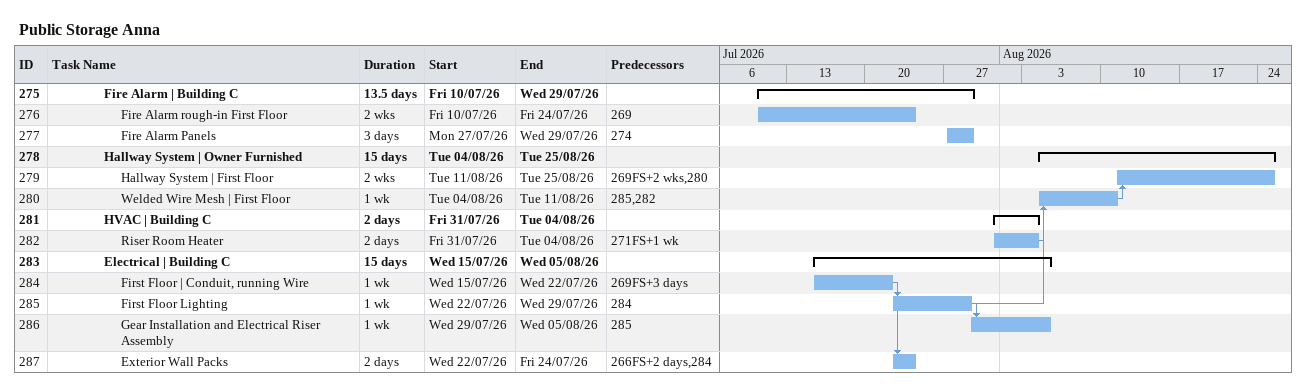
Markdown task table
Public Storage Anna

| ID | Level | Task | Duration | Start | Finish | Predecessors |
|---|---|---|---|---|---|---|
| 275 | 4 | **Fire Alarm \| Building C** | 13.5d | 2026-07-10 | 2026-07-29 |  |
| 276 | 5 | Fire Alarm rough-in First Floor | 2w | 2026-07-10 | 2026-07-24 | 269 |
| 277 | 5 | Fire Alarm Panels | 3d | 2026-07-27 | 2026-07-29 | 274 |
| 278 | 4 | **Hallway System \| Owner Furnished** | 15d | 2026-08-04 | 2026-08-25 |  |
| 279 | 5 | Hallway System \| First Floor | 2w | 2026-08-11 | 2026-08-25 | 269FS+2w, 280 |
| 280 | 5 | Welded Wire Mesh \| First Floor | 1w | 2026-08-04 | 2026-08-11 | 285, 282 |
| 281 | 4 | **HVAC \| Building C** | 2d | 2026-07-31 | 2026-08-04 |  |
| 282 | 5 | Riser Room Heater | 2d | 2026-07-31 | 2026-08-04 | 271FS+1w |
| 283 | 4 | **Electrical \| Building C** | 15d | 2026-07-15 | 2026-08-05 |  |
| 284 | 5 | First Floor \| Conduit, running Wire | 1w | 2026-07-15 | 2026-07-22 | 269FS+3d |
| 285 | 5 | First Floor Lighting | 1w | 2026-07-22 | 2026-07-29 | 284 |
| 286 | 5 | Gear Installation and Electrical Riser Assembly | 1w | 2026-07-29 | 2026-08-05 | 285 |
| 287 | 5 | Exterior Wall Packs | 2d | 2026-07-22 | 2026-07-24 | 266FS+2d, 284 |
